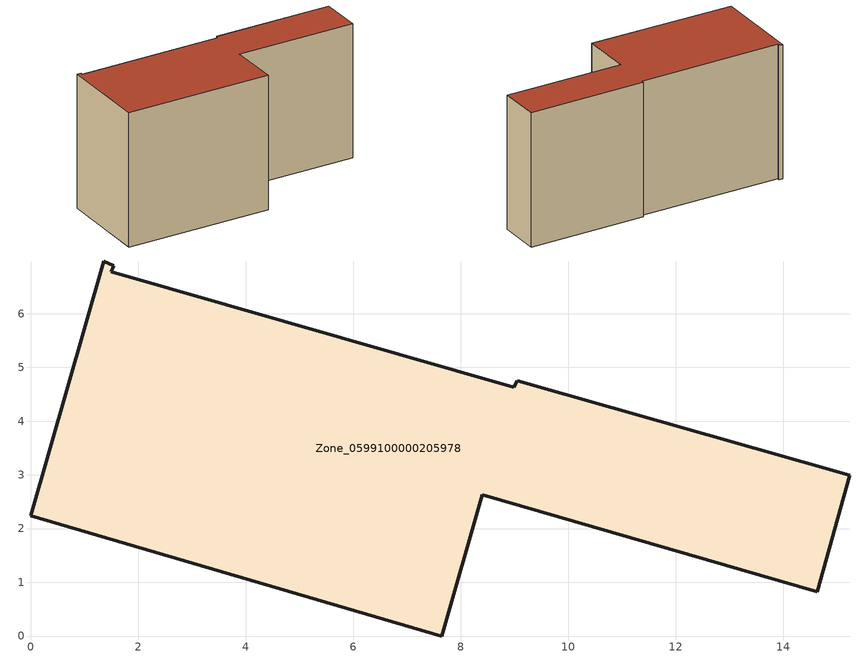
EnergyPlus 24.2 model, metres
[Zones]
Zone_0599100000205978
 floor ground (C_G): 8.4,2.63 7.65,0 0,2.24 1.36,6.98 1.54,6.89 1.5,6.78 8.99,4.63 9.05,4.75 15.24,2.99 14.64,0.82 z0
 wall outside (C_F): 1.36,6.98 0,2.24 7.65,0 8.4,2.63 14.64,0.82 15.24,2.99 9.05,4.75 8.99,4.63 1.5,6.78 1.54,6.89 1.36,6.98 z0:7.4
 roof outside (C_R): 1.54,6.89 1.36,6.98 0,2.24 7.65,0 8.4,2.63 14.64,0.82 15.24,2.99 9.05,4.75 8.99,4.63 1.5,6.78 z7.4
[BUILDING]
Pand.0599100000205978: North Axis=0; Terrain=City; Loads Convergence Tolerance Value=0.04; Temperature Convergence Tolerance Value=0.4; Solar Distribution=FullExterior; Maximum Number of Warmup Days=25; Minimum Number of Warmup Days=1
[Site:Location]
Rotterdam.The.Hague.AP_ZH_NLD Design_Conditions: Latitude=51.96; Longitude=4.45; Time Zone=1; Elevation=-4.5
[SITE:GROUNDTEMPERATURE:BUILDINGSURFACE]
18, 18, 18, 18, 18, 18, 18, 18, 18, 18, 18, 18
[MATERIAL] Thermal Absorptance=0.9; Solar Absorptance=0.7; Visible Absorptance=0.7
Name | Roughness | Thickness | Conductivity | Density | Specific Heat
G.TC.1946 | MediumSmooth | 0.15 | 1 | 540 | 1210
F.TC.1946 | Rough | 0.3 | 0.857143 | 1920 | 840
R.TC.1946 | MediumRough | 0.2 | 0.909091 | 1500 | 1000
[CONSTRUCTION]
C_G: G.TC.1946
C_F: F.TC.1946
C_R: R.TC.1946
[ZONE]
Zone_0599100000205978: Type=1; Multiplier=1; Ceiling Height=Autocalculate; Volume=Autocalculate; Floor Area=autocalculate; Part of Total Floor Area=Yes
[ZONEINFILTRATION:DESIGNFLOWRATE]
Infil_Zone_0599100000205978: Zone or ZoneList or Space or SpaceList=Zone_0599100000205978; Schedule=AlwaysOn; Design Flow Rate Calculation Method=Flow/Area; Flow Rate per Floor Area=0.003; Constant Term Coefficient=1; Temperature Term Coefficient=0; Velocity Term Coefficient=0; Velocity Squared Term Coefficient=0
[HVACTEMPLATE:ZONE:IDEALLOADSAIRSYSTEM]
Zone_0599100000205978: Maximum Heating Supply Air Temperature=50; Minimum Cooling Supply Air Temperature=13; Maximum Heating Supply Air Humidity Ratio=0.0156; Minimum Cooling Supply Air Humidity Ratio=0.0077; Heating Limit=NoLimit; Cooling Limit=NoLimit; Dehumidification Control Type=ConstantSensibleHeatRatio; Cooling Sensible Heat Ratio=0.7; Dehumidification Setpoint=60; Humidification Control Type=None; Humidification Setpoint=30; Outdoor Air Method=None; Outdoor Air Flow Rate per Person=0.00944; Outdoor Air Flow Rate per Zone Floor Area=0; Outdoor Air Flow Rate per Zone=0; Demand Controlled Ventilation Type=None; Outdoor Air Economizer Type=NoEconomizer; Heat Recovery Type=None; Sensible Heat Recovery Effectiveness=0.7; Latent Heat Recovery Effectiveness=0.65
[ZONECONTROL:THERMOSTAT]
ThermostatControl_Zone_0599100000205978: Zone or ZoneList=Zone_0599100000205978; Control Type Schedule=DualSetpointControlType; Control 1=Thermostat_Zone_0599100000205978; Temperature Difference Between Cutout And Setpoint=0
[THERMOSTATSETPOINT:DUALSETPOINT]
Thermostat_Zone_0599100000205978: Heating Setpoint Temperature Schedule=HeatingSetpoint_Zone_0599100000205978; Cooling Setpoint Temperature Schedule=CoolingSetpoint_Zone_0599100000205978
[SCHEDULE:COMPACT]
HeatingSetpoint_Zone_0599100000205978: Through: 12/31, For: AllDays, Until: 24:00, 21
CoolingSetpoint_Zone_0599100000205978: Through: 12/31, For: AllDays, Until: 24:00, 24
DualSetpointControlType: Through: 12/31, For: AllDays, Until: 24:00, 4
AlwaysOn: Through: 12/31, For: AllDays, Until: 24:00, 1
